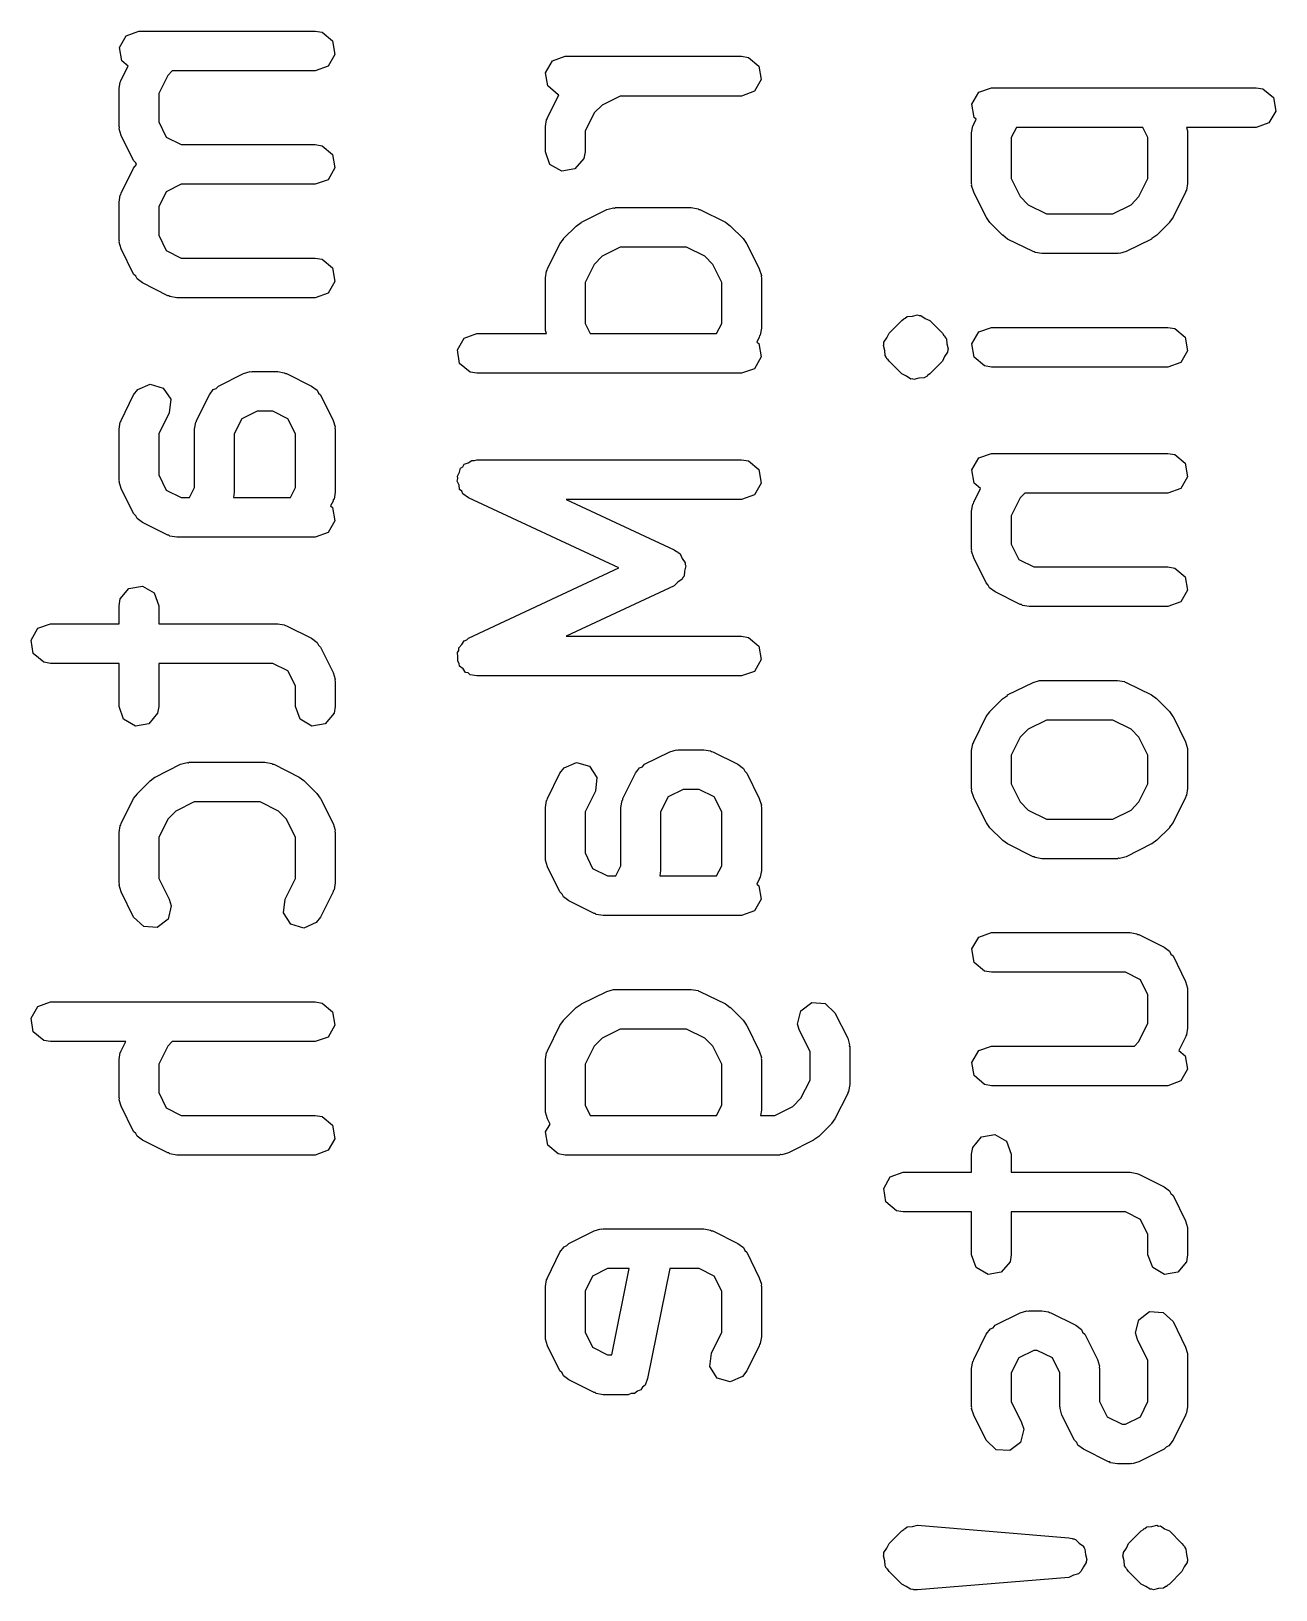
# Model space of a CAD drawing. Extents: x 105.3 to 133.3, y -109.9 to -92.3.
# Drawn here: x 105.27 to 109.97, y -107.74 to -101.85 of the extents above; entities that cross this region are included whole.
import ezdxf

# ---------------------------------------------------------------- set-up
doc = ezdxf.new("R2010")
doc.units = 0
doc.layers.add('BLACK', color=7, linetype='CONTINUOUS')

msp = doc.modelspace()

# ---------------------------------------------------------------- linework, layer by layer
at = {"layer": 'BLACK', "linetype": 'CONTINUOUS'}
for p, q in [((105.602, -101.916), (105.628, -101.871)), ((105.628, -101.871), (105.676, -101.854)), ((105.676, -101.854), (106.342, -101.854)), ((106.342, -101.854), (106.368, -101.858)), ((106.368, -101.858), (106.407, -101.891)), ((106.407, -101.891), (106.416, -101.942)), ((105.611, -101.966), (105.602, -101.916)), ((106.416, -101.942), (106.391, -101.986)), ((107.238, -101.966), (107.286, -101.949)), ((107.286, -101.949), (107.952, -101.949)), ((107.952, -101.949), (107.978, -101.953)), ((107.978, -101.953), (108.017, -101.986)), ((105.609, -102.038), (105.635, -101.986)), ((105.635, -101.986), (105.611, -101.966)), ((105.785, -102.021), (105.751, -102.089)), ((105.802, -102.004), (105.785, -102.021)), ((106.342, -102.004), (105.802, -102.004)), ((106.391, -101.986), (106.342, -102.004)), ((107.212, -102.011), (107.238, -101.966)), ((107.221, -102.061), (107.212, -102.011)), ((108.017, -101.986), (108.026, -102.037)), ((105.601, -102.071), (105.605, -102.046)), ((105.601, -102.214), (105.601, -102.071)), ((105.605, -102.046), (105.608, -102.042)), ((105.608, -102.042), (105.609, -102.038)), ((107.26, -102.094), (107.221, -102.061)), ((108.026, -102.037), (108.001, -102.081)), ((108.848, -102.085), (108.896, -102.068)), ((108.896, -102.068), (109.896, -102.068)), ((109.896, -102.068), (109.921, -102.072)), ((109.921, -102.072), (109.961, -102.105)), ((105.751, -102.089), (105.751, -102.197)), ((107.219, -102.181), (107.262, -102.095)), ((107.262, -102.095), (107.26, -102.094)), ((107.425, -102.133), (107.395, -102.163)), ((107.494, -102.099), (107.425, -102.133)), ((107.952, -102.099), (107.494, -102.099)), ((108.001, -102.081), (107.952, -102.099)), ((108.822, -102.13), (108.848, -102.085)), ((108.831, -102.18), (108.822, -102.13)), ((109.961, -102.105), (109.97, -102.156)), ((105.751, -102.197), (105.779, -102.254)), ((107.211, -102.214), (107.215, -102.189)), ((107.215, -102.189), (107.218, -102.185)), ((107.218, -102.185), (107.219, -102.181)), ((107.395, -102.163), (107.361, -102.232)), ((108.829, -102.205), (108.838, -102.186)), ((108.838, -102.186), (108.831, -102.18)), ((109.97, -102.156), (109.944, -102.2)), ((105.602, -102.218), (105.601, -102.214)), ((105.601, -102.223), (105.602, -102.218)), ((105.609, -102.248), (105.601, -102.223)), ((105.656, -102.343), (105.609, -102.248)), ((105.779, -102.254), (105.836, -102.282)), ((107.211, -102.31), (107.211, -102.214)), ((107.361, -102.232), (107.361, -102.31)), ((108.821, -102.238), (108.825, -102.212)), ((108.821, -102.429), (108.821, -102.238)), ((108.825, -102.212), (108.828, -102.209)), ((108.828, -102.209), (108.829, -102.205)), ((108.99, -102.218), (108.971, -102.256)), ((108.971, -102.256), (108.971, -102.411)), ((109.468, -102.218), (108.99, -102.218)), ((109.487, -102.256), (109.468, -102.218)), ((109.487, -102.411), (109.487, -102.256)), ((109.896, -102.218), (109.633, -102.218)), ((109.633, -102.218), (109.637, -102.23)), ((109.637, -102.23), (109.636, -102.234)), ((109.636, -102.234), (109.637, -102.238)), ((109.637, -102.238), (109.637, -102.429)), ((109.944, -102.2), (109.896, -102.218)), ((105.836, -102.282), (106.342, -102.282)), ((106.342, -102.282), (106.368, -102.287)), ((106.368, -102.287), (106.407, -102.32)), ((107.228, -102.358), (107.211, -102.31)), ((107.361, -102.31), (107.356, -102.335)), ((105.609, -102.466), (105.656, -102.371)), ((105.664, -102.351), (105.656, -102.343)), ((105.656, -102.371), (105.667, -102.357)), ((105.667, -102.357), (105.664, -102.351)), ((106.416, -102.37), (106.391, -102.415)), ((106.407, -102.32), (106.416, -102.37)), ((107.273, -102.383), (107.228, -102.358)), ((107.323, -102.374), (107.273, -102.383)), ((107.356, -102.335), (107.323, -102.374)), ((105.836, -102.432), (105.779, -102.461)), ((106.342, -102.432), (105.836, -102.432)), ((106.391, -102.415), (106.342, -102.432)), ((108.822, -102.433), (108.821, -102.429)), ((108.821, -102.437), (108.822, -102.433)), ((108.971, -102.411), (109.005, -102.479)), ((109.453, -102.479), (109.487, -102.411)), ((109.637, -102.429), (109.633, -102.454)), ((105.601, -102.5), (105.605, -102.474)), ((105.605, -102.474), (105.608, -102.471)), ((105.608, -102.471), (105.609, -102.466)), ((105.779, -102.461), (105.751, -102.518)), ((108.829, -102.462), (108.821, -102.437)), ((108.876, -102.557), (108.829, -102.462)), ((109.005, -102.479), (109.035, -102.51)), ((109.423, -102.51), (109.453, -102.479)), ((109.629, -102.462), (109.582, -102.557)), ((109.63, -102.458), (109.629, -102.462)), ((109.633, -102.454), (109.63, -102.458)), ((105.601, -102.643), (105.601, -102.5)), ((105.751, -102.518), (105.751, -102.625)), ((107.347, -102.576), (107.443, -102.528)), ((107.443, -102.528), (107.468, -102.521)), ((107.468, -102.521), (107.472, -102.522)), ((107.472, -102.522), (107.476, -102.52)), ((107.476, -102.52), (107.762, -102.52)), ((107.762, -102.52), (107.788, -102.525)), ((107.788, -102.525), (107.791, -102.528)), ((107.791, -102.528), (107.795, -102.528)), ((107.795, -102.528), (107.891, -102.576)), ((109.035, -102.51), (109.104, -102.544)), ((109.104, -102.544), (109.354, -102.544)), ((109.354, -102.544), (109.423, -102.51)), ((107.28, -102.637), (107.328, -102.59)), ((107.328, -102.59), (107.346, -102.577)), ((107.346, -102.577), (107.347, -102.576)), ((107.891, -102.576), (107.909, -102.589)), ((107.909, -102.589), (107.91, -102.59)), ((107.91, -102.59), (107.958, -102.637)), ((108.877, -102.558), (108.876, -102.557)), ((108.89, -102.577), (108.877, -102.558)), ((108.938, -102.624), (108.89, -102.577)), ((109.568, -102.577), (109.52, -102.624)), ((109.582, -102.557), (109.568, -102.575)), ((109.568, -102.575), (109.568, -102.577)), ((105.602, -102.647), (105.601, -102.643)), ((105.601, -102.651), (105.602, -102.647)), ((105.609, -102.676), (105.601, -102.651)), ((105.751, -102.625), (105.779, -102.682)), ((107.219, -102.752), (107.266, -102.657)), ((107.266, -102.657), (107.28, -102.639)), ((107.28, -102.639), (107.28, -102.637)), ((107.958, -102.637), (107.971, -102.656)), ((107.971, -102.656), (107.972, -102.657)), ((107.972, -102.657), (108.019, -102.752)), ((108.939, -102.625), (108.938, -102.624)), ((108.957, -102.639), (108.939, -102.625)), ((109.053, -102.686), (108.957, -102.639)), ((109.501, -102.639), (109.405, -102.686)), ((109.502, -102.637), (109.501, -102.639)), ((109.52, -102.624), (109.502, -102.637)), ((105.656, -102.772), (105.609, -102.676)), ((105.779, -102.682), (105.836, -102.711)), ((105.836, -102.711), (106.342, -102.711)), ((106.342, -102.711), (106.368, -102.715)), ((106.368, -102.715), (106.407, -102.748)), ((107.425, -102.704), (107.395, -102.735)), ((107.494, -102.67), (107.425, -102.704)), ((107.744, -102.67), (107.494, -102.67)), ((107.813, -102.704), (107.744, -102.67)), ((107.843, -102.735), (107.813, -102.704)), ((109.057, -102.687), (109.053, -102.686)), ((109.061, -102.69), (109.057, -102.687)), ((109.086, -102.694), (109.061, -102.69)), ((109.372, -102.694), (109.086, -102.694)), ((109.376, -102.693), (109.372, -102.694)), ((109.38, -102.694), (109.376, -102.693)), ((109.405, -102.686), (109.38, -102.694)), ((105.664, -102.779), (105.656, -102.772)), ((105.669, -102.79), (105.664, -102.779)), ((106.407, -102.748), (106.416, -102.799)), ((107.211, -102.786), (107.215, -102.76)), ((107.211, -102.976), (107.211, -102.786)), ((107.215, -102.76), (107.218, -102.757)), ((107.218, -102.757), (107.219, -102.752)), ((107.395, -102.735), (107.361, -102.803)), ((107.877, -102.803), (107.843, -102.735)), ((108.019, -102.752), (108.027, -102.777)), ((108.027, -102.777), (108.026, -102.781)), ((108.026, -102.781), (108.027, -102.786)), ((108.027, -102.786), (108.027, -102.976)), ((105.69, -102.805), (105.669, -102.79)), ((105.785, -102.853), (105.69, -102.805)), ((106.391, -102.843), (106.342, -102.861)), ((106.416, -102.799), (106.391, -102.843)), ((107.361, -102.803), (107.361, -102.958)), ((107.877, -102.958), (107.877, -102.803)), ((105.789, -102.853), (105.785, -102.853)), ((105.793, -102.856), (105.789, -102.853)), ((105.819, -102.861), (105.793, -102.856)), ((106.342, -102.861), (105.819, -102.861)), ((107.361, -102.958), (107.38, -102.996)), ((107.858, -102.996), (107.877, -102.958)), ((108.509, -102.995), (108.557, -102.947)), ((108.557, -102.947), (108.565, -102.941)), ((108.565, -102.941), (108.567, -102.939)), ((108.567, -102.939), (108.57, -102.938)), ((108.57, -102.938), (108.578, -102.932)), ((108.578, -102.932), (108.598, -102.93)), ((108.598, -102.93), (108.617, -102.925)), ((108.617, -102.925), (108.623, -102.928)), ((108.623, -102.928), (108.629, -102.928)), ((108.629, -102.928), (108.645, -102.939)), ((108.645, -102.939), (108.663, -102.947)), ((108.663, -102.947), (108.711, -102.995)), ((106.879, -103.058), (106.904, -103.014)), ((106.904, -103.014), (106.952, -102.996)), ((106.952, -102.996), (107.215, -102.996)), ((107.212, -102.98), (107.211, -102.976)), ((107.211, -102.985), (107.212, -102.98)), ((107.215, -102.996), (107.211, -102.985)), ((107.38, -102.996), (107.858, -102.996)), ((108.019, -103.01), (108.01, -103.028)), ((108.02, -103.005), (108.019, -103.01)), ((108.023, -103.002), (108.02, -103.005)), ((108.027, -102.976), (108.023, -103.002)), ((108.49, -103.028), (108.501, -103.012)), ((108.501, -103.012), (108.509, -102.995)), ((108.711, -102.995), (108.716, -103.003)), ((108.716, -103.003), (108.719, -103.005)), ((108.719, -103.005), (108.72, -103.008)), ((108.72, -103.008), (108.72, -103.008)), ((108.72, -103.008), (108.723, -103.01)), ((108.723, -103.01), (108.723, -103.012)), ((108.723, -103.012), (108.726, -103.016)), ((108.726, -103.016), (108.727, -103.035)), ((108.822, -103.035), (108.848, -102.99)), ((108.848, -102.99), (108.896, -102.973)), ((108.896, -102.973), (109.562, -102.973)), ((109.562, -102.973), (109.588, -102.977)), ((109.588, -102.977), (109.627, -103.01)), ((109.627, -103.01), (109.636, -103.061)), ((106.887, -103.109), (106.879, -103.058)), ((108.01, -103.028), (108.017, -103.034)), ((108.017, -103.034), (108.026, -103.084)), ((108.488, -103.041), (108.489, -103.038)), ((108.493, -103.06), (108.488, -103.041)), ((108.489, -103.035), (108.49, -103.032)), ((108.489, -103.038), (108.489, -103.035)), ((108.49, -103.032), (108.49, -103.028)), ((108.494, -103.079), (108.493, -103.06)), ((108.497, -103.083), (108.494, -103.079)), ((108.73, -103.067), (108.719, -103.083)), ((108.727, -103.035), (108.732, -103.054)), ((108.731, -103.061), (108.73, -103.064)), ((108.73, -103.064), (108.73, -103.067)), ((108.732, -103.054), (108.731, -103.057)), ((108.731, -103.057), (108.731, -103.061)), ((108.831, -103.085), (108.822, -103.035)), ((109.636, -103.061), (109.611, -103.105)), ((106.071, -103.147), (106.096, -103.14)), ((106.096, -103.14), (106.1, -103.141)), ((106.1, -103.141), (106.104, -103.139)), ((106.104, -103.139), (106.2, -103.139)), ((106.2, -103.139), (106.225, -103.144)), ((106.927, -103.142), (106.887, -103.109)), ((108.001, -103.129), (107.952, -103.146)), ((108.026, -103.084), (108.001, -103.129)), ((108.497, -103.085), (108.497, -103.083)), ((108.5, -103.087), (108.497, -103.085)), ((108.501, -103.091), (108.5, -103.087)), ((108.5, -103.087), (108.5, -103.087)), ((108.504, -103.093), (108.501, -103.091)), ((108.509, -103.101), (108.504, -103.093)), ((108.557, -103.148), (108.509, -103.101)), ((108.711, -103.101), (108.663, -103.148)), ((108.719, -103.083), (108.711, -103.101)), ((108.87, -103.118), (108.831, -103.085)), ((108.896, -103.123), (108.87, -103.118)), ((109.562, -103.123), (108.896, -103.123)), ((109.611, -103.105), (109.562, -103.123)), ((105.672, -103.207), (105.719, -103.187)), ((105.719, -103.187), (105.768, -103.202)), ((105.968, -103.203), (105.976, -103.195)), ((105.976, -103.195), (106.071, -103.147)), ((106.225, -103.144), (106.229, -103.147)), ((106.229, -103.147), (106.233, -103.147)), ((106.233, -103.147), (106.328, -103.195)), ((106.328, -103.195), (106.349, -103.21)), ((106.952, -103.146), (106.927, -103.142)), ((107.952, -103.146), (106.952, -103.146)), ((108.575, -103.157), (108.557, -103.148)), ((108.591, -103.168), (108.575, -103.157)), ((108.597, -103.167), (108.591, -103.168)), ((108.603, -103.17), (108.597, -103.167)), ((108.622, -103.165), (108.603, -103.17)), ((108.642, -103.163), (108.622, -103.165)), ((108.65, -103.158), (108.642, -103.163)), ((108.653, -103.157), (108.65, -103.158)), ((108.655, -103.154), (108.653, -103.157)), ((108.663, -103.148), (108.655, -103.154)), ((105.609, -103.324), (105.656, -103.228)), ((105.656, -103.228), (105.672, -103.207)), ((105.768, -103.202), (105.796, -103.244)), ((105.796, -103.244), (105.79, -103.295)), ((105.894, -103.324), (105.942, -103.228)), ((105.942, -103.228), (105.957, -103.207)), ((105.957, -103.207), (105.968, -103.203)), ((106.349, -103.21), (106.354, -103.221)), ((106.354, -103.221), (106.362, -103.228)), ((106.362, -103.228), (106.409, -103.324)), ((105.79, -103.295), (105.751, -103.375)), ((106.122, -103.289), (106.065, -103.318)), ((106.182, -103.289), (106.122, -103.289)), ((106.239, -103.318), (106.182, -103.289)), ((105.601, -103.357), (105.605, -103.331)), ((105.601, -103.548), (105.601, -103.357)), ((105.605, -103.331), (105.608, -103.328)), ((105.608, -103.328), (105.609, -103.324)), ((105.751, -103.375), (105.751, -103.53)), ((105.886, -103.357), (105.891, -103.331)), ((105.886, -103.578), (105.886, -103.357)), ((105.891, -103.331), (105.894, -103.328)), ((105.894, -103.328), (105.894, -103.324)), ((106.065, -103.318), (106.036, -103.375)), ((106.036, -103.375), (106.036, -103.595)), ((106.267, -103.375), (106.239, -103.318)), ((106.267, -103.578), (106.267, -103.375)), ((106.409, -103.324), (106.417, -103.349)), ((106.417, -103.349), (106.416, -103.353)), ((106.416, -103.353), (106.417, -103.357)), ((106.417, -103.357), (106.417, -103.595)), ((106.899, -103.499), (106.904, -103.49)), ((106.904, -103.49), (106.92, -103.485)), ((106.92, -103.485), (106.933, -103.475)), ((106.933, -103.475), (106.943, -103.476)), ((106.943, -103.476), (106.952, -103.473)), ((106.952, -103.473), (107.952, -103.473)), ((107.952, -103.473), (107.978, -103.477)), ((107.978, -103.477), (108.017, -103.51)), ((108.822, -103.511), (108.848, -103.466)), ((108.848, -103.466), (108.896, -103.449)), ((108.896, -103.449), (109.562, -103.449)), ((109.562, -103.449), (109.588, -103.453)), ((109.588, -103.453), (109.627, -103.486)), ((109.627, -103.486), (109.636, -103.537)), ((105.602, -103.552), (105.601, -103.548)), ((105.601, -103.556), (105.602, -103.552)), ((105.751, -103.53), (105.779, -103.587)), ((106.878, -103.554), (106.88, -103.544)), ((106.879, -103.535), (106.887, -103.52)), ((106.88, -103.544), (106.879, -103.535)), ((106.887, -103.52), (106.891, -103.505)), ((106.891, -103.505), (106.899, -103.499)), ((108.017, -103.51), (108.026, -103.561)), ((108.831, -103.561), (108.822, -103.511)), ((109.636, -103.537), (109.611, -103.581)), ((105.609, -103.581), (105.601, -103.556)), ((105.656, -103.676), (105.609, -103.581)), ((105.779, -103.587), (105.836, -103.615)), ((105.867, -103.615), (105.886, -103.578)), ((106.036, -103.595), (106.033, -103.615)), ((106.248, -103.615), (106.267, -103.578)), ((106.417, -103.595), (106.413, -103.621)), ((106.885, -103.569), (106.878, -103.554)), ((106.887, -103.585), (106.885, -103.569)), ((106.895, -103.592), (106.887, -103.585)), ((106.899, -103.601), (106.895, -103.592)), ((106.921, -103.616), (106.899, -103.601)), ((108.001, -103.605), (107.952, -103.623)), ((108.026, -103.561), (108.001, -103.605)), ((108.829, -103.633), (108.855, -103.581)), ((108.855, -103.581), (108.831, -103.561)), ((109.022, -103.599), (109.005, -103.616)), ((109.562, -103.599), (109.022, -103.599)), ((109.611, -103.581), (109.562, -103.599)), ((105.836, -103.615), (105.867, -103.615)), ((106.033, -103.615), (106.248, -103.615)), ((106.409, -103.629), (106.4, -103.647)), ((106.4, -103.647), (106.407, -103.653)), ((106.407, -103.653), (106.416, -103.703)), ((106.41, -103.624), (106.409, -103.629)), ((106.413, -103.621), (106.41, -103.624)), ((107.489, -103.881), (106.921, -103.616)), ((107.952, -103.623), (107.29, -103.623)), ((107.29, -103.623), (107.698, -103.813)), ((108.821, -103.667), (108.825, -103.641)), ((108.821, -103.81), (108.821, -103.667)), ((108.825, -103.641), (108.828, -103.638)), ((108.828, -103.638), (108.829, -103.633)), ((109.005, -103.616), (108.971, -103.684)), ((105.664, -103.684), (105.656, -103.676)), ((105.669, -103.694), (105.664, -103.684)), ((105.69, -103.71), (105.669, -103.694)), ((105.785, -103.758), (105.69, -103.71)), ((106.416, -103.703), (106.391, -103.748)), ((108.971, -103.684), (108.971, -103.792)), ((105.789, -103.758), (105.785, -103.758)), ((105.793, -103.761), (105.789, -103.758)), ((105.819, -103.765), (105.793, -103.761)), ((106.342, -103.765), (105.819, -103.765)), ((106.391, -103.748), (106.342, -103.765)), ((107.698, -103.813), (107.706, -103.819)), ((107.706, -103.819), (107.71, -103.82)), ((107.71, -103.82), (107.712, -103.822)), ((107.712, -103.822), (107.72, -103.828)), ((107.72, -103.828), (107.728, -103.846)), ((107.728, -103.846), (107.739, -103.862)), ((108.822, -103.814), (108.821, -103.81)), ((108.821, -103.818), (108.822, -103.814)), ((108.829, -103.843), (108.821, -103.818)), ((108.876, -103.938), (108.829, -103.843)), ((108.971, -103.792), (108.999, -103.849)), ((106.921, -104.146), (107.489, -103.881)), ((107.736, -103.893), (107.735, -103.913)), ((107.741, -103.874), (107.736, -103.893)), ((107.739, -103.862), (107.739, -103.868)), ((107.739, -103.868), (107.741, -103.874)), ((108.999, -103.849), (109.056, -103.877)), ((109.056, -103.877), (109.562, -103.877)), ((109.562, -103.877), (109.588, -103.882)), ((109.588, -103.882), (109.627, -103.915)), ((105.605, -103.998), (105.638, -103.959)), ((105.638, -103.959), (105.689, -103.95)), ((105.689, -103.95), (105.733, -103.976)), ((107.698, -103.949), (107.29, -104.139)), ((107.712, -103.935), (107.698, -103.949)), ((107.728, -103.924), (107.712, -103.935)), ((107.73, -103.917), (107.728, -103.924)), ((107.735, -103.913), (107.73, -103.917)), ((108.884, -103.946), (108.876, -103.938)), ((108.889, -103.956), (108.884, -103.946)), ((108.91, -103.972), (108.889, -103.956)), ((109.627, -103.915), (109.636, -103.965)), ((105.601, -104.024), (105.605, -103.998)), ((105.733, -103.976), (105.751, -104.024)), ((109.005, -104.019), (108.91, -103.972)), ((109.009, -104.02), (109.005, -104.019)), ((109.013, -104.023), (109.009, -104.02)), ((109.039, -104.027), (109.013, -104.023)), ((109.611, -104.01), (109.562, -104.027)), ((109.636, -103.965), (109.611, -104.01)), ((105.601, -104.092), (105.601, -104.024)), ((105.751, -104.024), (105.751, -104.092)), ((109.562, -104.027), (109.039, -104.027)), ((105.269, -104.154), (105.294, -104.109)), ((105.294, -104.109), (105.342, -104.092)), ((105.342, -104.092), (105.601, -104.092)), ((105.751, -104.092), (106.2, -104.092)), ((106.2, -104.092), (106.225, -104.096)), ((106.225, -104.096), (106.229, -104.099)), ((106.229, -104.099), (106.233, -104.1)), ((106.233, -104.1), (106.328, -104.147)), ((107.29, -104.139), (107.952, -104.139)), ((107.952, -104.139), (107.978, -104.144)), ((105.277, -104.204), (105.269, -104.154)), ((106.328, -104.147), (106.349, -104.163)), ((106.349, -104.163), (106.354, -104.173)), ((106.354, -104.173), (106.362, -104.181)), ((106.362, -104.181), (106.409, -104.276)), ((106.879, -104.201), (106.884, -104.193)), ((106.884, -104.183), (106.896, -104.171)), ((106.884, -104.193), (106.884, -104.183)), ((106.896, -104.171), (106.904, -104.157)), ((106.904, -104.157), (106.914, -104.153)), ((106.914, -104.153), (106.921, -104.146)), ((107.978, -104.144), (108.017, -104.177)), ((108.017, -104.177), (108.026, -104.227)), ((105.317, -104.237), (105.277, -104.204)), ((105.342, -104.242), (105.317, -104.237)), ((105.601, -104.242), (105.342, -104.242)), ((105.601, -104.405), (105.601, -104.242)), ((106.182, -104.242), (105.751, -104.242)), ((105.751, -104.242), (105.751, -104.405)), ((106.239, -104.27), (106.182, -104.242)), ((106.881, -104.217), (106.879, -104.201)), ((106.88, -104.234), (106.881, -104.217)), ((106.886, -104.242), (106.88, -104.234)), ((106.887, -104.252), (106.886, -104.242)), ((106.9, -104.262), (106.887, -104.252)), ((108.026, -104.227), (108.001, -104.272)), ((106.267, -104.327), (106.239, -104.27)), ((106.409, -104.276), (106.417, -104.301)), ((106.417, -104.301), (106.416, -104.305)), ((106.416, -104.305), (106.417, -104.31)), ((106.417, -104.31), (106.417, -104.405)), ((106.909, -104.276), (106.9, -104.262)), ((106.919, -104.278), (106.909, -104.276)), ((106.927, -104.285), (106.919, -104.278)), ((106.952, -104.289), (106.927, -104.285)), ((107.952, -104.289), (106.952, -104.289)), ((108.001, -104.272), (107.952, -104.289)), ((108.957, -104.361), (109.053, -104.314)), ((109.053, -104.314), (109.078, -104.306)), ((109.078, -104.306), (109.082, -104.307)), ((109.082, -104.307), (109.086, -104.306)), ((109.086, -104.306), (109.372, -104.306)), ((109.372, -104.306), (109.398, -104.31)), ((109.398, -104.31), (109.401, -104.313)), ((109.401, -104.313), (109.405, -104.314)), ((109.405, -104.314), (109.501, -104.361)), ((106.267, -104.405), (106.267, -104.327)), ((108.89, -104.423), (108.938, -104.376)), ((108.938, -104.376), (108.956, -104.363)), ((108.956, -104.363), (108.957, -104.361)), ((109.501, -104.361), (109.519, -104.375)), ((109.519, -104.375), (109.52, -104.376)), ((109.52, -104.376), (109.568, -104.423)), ((105.618, -104.453), (105.601, -104.405)), ((105.746, -104.43), (105.713, -104.47)), ((105.751, -104.405), (105.746, -104.43)), ((106.285, -104.453), (106.267, -104.405)), ((106.413, -104.43), (106.38, -104.47)), ((106.417, -104.405), (106.413, -104.43)), ((108.876, -104.443), (108.89, -104.425)), ((108.89, -104.425), (108.89, -104.423)), ((109.568, -104.423), (109.581, -104.442)), ((105.663, -104.479), (105.618, -104.453)), ((105.713, -104.47), (105.663, -104.479)), ((106.329, -104.479), (106.285, -104.453)), ((106.38, -104.47), (106.329, -104.479)), ((108.829, -104.538), (108.876, -104.443)), ((109.035, -104.49), (109.005, -104.521)), ((109.104, -104.456), (109.035, -104.49)), ((109.354, -104.456), (109.104, -104.456)), ((109.423, -104.49), (109.354, -104.456)), ((109.453, -104.521), (109.423, -104.49)), ((109.581, -104.442), (109.582, -104.443)), ((109.582, -104.443), (109.629, -104.538)), ((108.821, -104.571), (108.825, -104.546)), ((108.825, -104.546), (108.828, -104.542)), ((108.828, -104.542), (108.829, -104.538)), ((109.005, -104.521), (108.971, -104.589)), ((109.487, -104.589), (109.453, -104.521)), ((109.629, -104.538), (109.637, -104.563)), ((107.586, -104.623), (107.681, -104.576)), ((107.681, -104.576), (107.706, -104.568)), ((107.706, -104.568), (107.71, -104.569)), ((107.71, -104.569), (107.714, -104.568)), ((107.714, -104.568), (107.81, -104.568)), ((107.81, -104.568), (107.835, -104.572)), ((107.835, -104.572), (107.839, -104.575)), ((107.839, -104.575), (107.843, -104.576)), ((107.843, -104.576), (107.938, -104.623)), ((108.821, -104.714), (108.821, -104.571)), ((108.971, -104.589), (108.971, -104.697)), ((109.487, -104.697), (109.487, -104.589)), ((109.637, -104.563), (109.636, -104.567)), ((109.636, -104.567), (109.637, -104.571)), ((109.637, -104.571), (109.637, -104.714)), ((105.737, -104.671), (105.833, -104.623)), ((105.833, -104.623), (105.858, -104.616)), ((105.858, -104.616), (105.862, -104.617)), ((105.862, -104.617), (105.866, -104.615)), ((105.866, -104.615), (106.152, -104.615)), ((106.152, -104.615), (106.178, -104.62)), ((106.178, -104.62), (106.181, -104.623)), ((106.181, -104.623), (106.185, -104.623)), ((106.185, -104.623), (106.281, -104.671)), ((107.219, -104.752), (107.266, -104.657)), ((107.266, -104.657), (107.282, -104.636)), ((107.282, -104.636), (107.329, -104.616)), ((107.329, -104.616), (107.378, -104.63)), ((107.378, -104.63), (107.406, -104.673)), ((107.504, -104.752), (107.552, -104.657)), ((107.552, -104.657), (107.567, -104.636)), ((107.567, -104.636), (107.578, -104.632)), ((107.578, -104.632), (107.586, -104.623)), ((107.938, -104.623), (107.959, -104.639)), ((107.959, -104.639), (107.964, -104.649)), ((107.964, -104.649), (107.972, -104.657)), ((107.972, -104.657), (108.019, -104.752)), ((105.67, -104.733), (105.718, -104.685)), ((105.718, -104.685), (105.736, -104.672)), ((105.736, -104.672), (105.737, -104.671)), ((106.281, -104.671), (106.299, -104.684)), ((106.299, -104.684), (106.3, -104.685)), ((106.3, -104.685), (106.348, -104.733)), ((107.4, -104.724), (107.361, -104.803)), ((107.406, -104.673), (107.4, -104.724)), ((107.732, -104.718), (107.675, -104.746)), ((107.792, -104.718), (107.732, -104.718)), ((107.849, -104.746), (107.792, -104.718)), ((108.822, -104.718), (108.821, -104.714)), ((108.821, -104.723), (108.822, -104.718)), ((108.829, -104.748), (108.821, -104.723)), ((108.971, -104.697), (109.005, -104.765)), ((109.453, -104.765), (109.487, -104.697)), ((109.637, -104.714), (109.633, -104.74)), ((105.609, -104.847), (105.656, -104.752)), ((105.656, -104.752), (105.67, -104.734)), ((105.67, -104.734), (105.67, -104.733)), ((105.884, -104.765), (105.815, -104.8)), ((106.134, -104.765), (105.884, -104.765)), ((106.203, -104.8), (106.134, -104.765)), ((106.348, -104.733), (106.361, -104.751)), ((106.361, -104.751), (106.362, -104.752)), ((106.362, -104.752), (106.409, -104.847)), ((107.211, -104.786), (107.215, -104.76)), ((107.211, -104.976), (107.211, -104.786)), ((107.215, -104.76), (107.218, -104.757)), ((107.218, -104.757), (107.219, -104.752)), ((107.496, -104.786), (107.501, -104.76)), ((107.496, -105.006), (107.496, -104.786)), ((107.501, -104.76), (107.504, -104.757)), ((107.504, -104.757), (107.504, -104.752)), ((107.675, -104.746), (107.646, -104.803)), ((107.877, -104.803), (107.849, -104.746)), ((108.019, -104.752), (108.027, -104.777)), ((108.027, -104.777), (108.026, -104.781)), ((108.026, -104.781), (108.027, -104.786)), ((108.027, -104.786), (108.027, -105.024)), ((108.876, -104.843), (108.829, -104.748)), ((109.005, -104.765), (109.035, -104.796)), ((109.423, -104.796), (109.453, -104.765)), ((109.629, -104.748), (109.582, -104.843)), ((109.63, -104.743), (109.629, -104.748)), ((109.633, -104.74), (109.63, -104.743)), ((105.608, -104.852), (105.609, -104.847)), ((105.785, -104.83), (105.751, -104.899)), ((105.815, -104.8), (105.785, -104.83)), ((106.233, -104.83), (106.203, -104.8)), ((106.267, -104.899), (106.233, -104.83)), ((106.409, -104.847), (106.417, -104.872)), ((107.361, -104.803), (107.361, -104.958)), ((107.646, -104.803), (107.646, -105.024)), ((107.877, -105.006), (107.877, -104.803)), ((108.877, -104.844), (108.876, -104.843)), ((108.89, -104.863), (108.877, -104.844)), ((109.035, -104.796), (109.104, -104.83)), ((109.104, -104.83), (109.354, -104.83)), ((109.354, -104.83), (109.423, -104.796)), ((109.582, -104.843), (109.568, -104.861)), ((105.601, -104.881), (105.605, -104.855)), ((105.601, -105.071), (105.601, -104.881)), ((105.605, -104.855), (105.608, -104.852)), ((105.751, -104.899), (105.751, -105.054)), ((106.267, -105.054), (106.267, -104.899)), ((106.417, -104.872), (106.416, -104.877)), ((106.416, -104.877), (106.417, -104.881)), ((106.417, -104.881), (106.417, -105.071)), ((108.938, -104.91), (108.89, -104.863)), ((109.568, -104.863), (109.52, -104.91)), ((109.568, -104.861), (109.568, -104.863)), ((107.361, -104.958), (107.389, -105.016)), ((108.939, -104.911), (108.938, -104.91)), ((108.957, -104.924), (108.939, -104.911)), ((109.053, -104.972), (108.957, -104.924)), ((109.501, -104.924), (109.405, -104.972)), ((109.502, -104.923), (109.501, -104.924)), ((109.52, -104.91), (109.502, -104.923)), ((107.212, -104.98), (107.211, -104.976)), ((107.211, -104.985), (107.212, -104.98)), ((107.219, -105.01), (107.211, -104.985)), ((107.266, -105.105), (107.219, -105.01)), ((107.389, -105.016), (107.446, -105.044)), ((107.477, -105.044), (107.496, -105.006)), ((107.646, -105.024), (107.643, -105.044)), ((107.858, -105.044), (107.877, -105.006)), ((108.027, -105.024), (108.023, -105.049)), ((109.057, -104.972), (109.053, -104.972)), ((109.061, -104.975), (109.057, -104.972)), ((109.086, -104.98), (109.061, -104.975)), ((109.372, -104.98), (109.086, -104.98)), ((109.376, -104.978), (109.372, -104.98)), ((109.38, -104.979), (109.376, -104.978)), ((109.405, -104.972), (109.38, -104.979)), ((105.602, -105.076), (105.601, -105.071)), ((105.601, -105.08), (105.602, -105.076)), ((105.609, -105.105), (105.601, -105.08)), ((105.751, -105.054), (105.79, -105.133)), ((106.228, -105.133), (106.267, -105.054)), ((106.417, -105.071), (106.413, -105.097)), ((107.446, -105.044), (107.477, -105.044)), ((107.643, -105.044), (107.858, -105.044)), ((108.019, -105.057), (108.01, -105.076)), ((108.01, -105.076), (108.017, -105.082)), ((108.017, -105.082), (108.026, -105.132)), ((108.02, -105.053), (108.019, -105.057)), ((108.023, -105.049), (108.02, -105.053)), ((105.656, -105.2), (105.609, -105.105)), ((105.79, -105.133), (105.798, -105.158)), ((106.222, -105.184), (106.228, -105.133)), ((106.409, -105.105), (106.362, -105.2)), ((106.41, -105.101), (106.409, -105.105)), ((106.413, -105.097), (106.41, -105.101)), ((107.274, -105.113), (107.266, -105.105)), ((107.279, -105.123), (107.274, -105.113)), ((107.3, -105.139), (107.279, -105.123)), ((107.395, -105.186), (107.3, -105.139)), ((108.026, -105.132), (108.001, -105.176)), ((105.694, -105.235), (105.656, -105.2)), ((105.798, -105.158), (105.786, -105.208)), ((106.25, -105.227), (106.222, -105.184)), ((106.362, -105.2), (106.346, -105.221)), ((107.399, -105.187), (107.395, -105.186)), ((107.403, -105.19), (107.399, -105.187)), ((107.429, -105.194), (107.403, -105.19)), ((107.952, -105.194), (107.429, -105.194)), ((108.001, -105.176), (107.952, -105.194)), ((105.745, -105.239), (105.694, -105.235)), ((105.786, -105.208), (105.745, -105.239)), ((106.299, -105.242), (106.25, -105.227)), ((106.346, -105.221), (106.299, -105.242)), ((108.848, -105.276), (108.896, -105.258)), ((108.896, -105.258), (109.42, -105.258)), ((109.42, -105.258), (109.445, -105.263)), ((108.822, -105.32), (108.848, -105.276)), ((109.445, -105.263), (109.449, -105.266)), ((109.449, -105.266), (109.453, -105.266)), ((109.453, -105.266), (109.548, -105.314)), ((109.548, -105.314), (109.569, -105.329)), ((108.831, -105.371), (108.822, -105.32)), ((108.87, -105.404), (108.831, -105.371)), ((109.569, -105.329), (109.574, -105.34)), ((109.574, -105.34), (109.582, -105.347)), ((109.582, -105.347), (109.629, -105.443)), ((108.896, -105.408), (108.87, -105.404)), ((109.402, -105.408), (108.896, -105.408)), ((109.459, -105.437), (109.402, -105.408)), ((107.347, -105.528), (107.443, -105.481)), ((107.443, -105.481), (107.468, -105.473)), ((107.468, -105.473), (107.472, -105.474)), ((107.472, -105.474), (107.476, -105.473)), ((107.476, -105.473), (107.762, -105.473)), ((107.762, -105.473), (107.788, -105.477)), ((107.788, -105.477), (107.791, -105.48)), ((107.791, -105.48), (107.795, -105.481)), ((107.795, -105.481), (107.891, -105.528)), ((109.487, -105.494), (109.459, -105.437)), ((109.487, -105.601), (109.487, -105.494)), ((109.629, -105.443), (109.637, -105.468)), ((109.637, -105.468), (109.636, -105.472)), ((109.636, -105.472), (109.637, -105.476)), ((109.637, -105.476), (109.637, -105.619)), ((105.269, -105.582), (105.294, -105.538)), ((105.294, -105.538), (105.342, -105.52)), ((105.342, -105.52), (106.342, -105.52)), ((106.342, -105.52), (106.368, -105.525)), ((106.368, -105.525), (106.407, -105.558)), ((107.28, -105.59), (107.328, -105.542)), ((107.328, -105.542), (107.346, -105.529)), ((107.346, -105.529), (107.347, -105.528)), ((107.891, -105.528), (107.909, -105.542)), ((107.909, -105.542), (107.91, -105.542)), ((107.91, -105.542), (107.958, -105.59)), ((108.176, -105.554), (108.217, -105.523)), ((108.217, -105.523), (108.268, -105.526)), ((108.268, -105.526), (108.305, -105.562)), ((105.277, -105.633), (105.269, -105.582)), ((106.416, -105.608), (106.391, -105.653)), ((106.407, -105.558), (106.416, -105.608)), ((107.219, -105.705), (107.266, -105.609)), ((107.266, -105.609), (107.28, -105.591)), ((107.28, -105.591), (107.28, -105.59)), ((107.958, -105.59), (107.971, -105.608)), ((107.971, -105.608), (107.972, -105.609)), ((107.972, -105.609), (108.019, -105.705)), ((108.164, -105.604), (108.176, -105.554)), ((108.171, -105.629), (108.164, -105.604)), ((108.305, -105.562), (108.353, -105.657)), ((109.453, -105.67), (109.487, -105.601)), ((105.317, -105.666), (105.277, -105.633)), ((105.342, -105.67), (105.317, -105.666)), ((105.626, -105.67), (105.342, -105.67)), ((105.609, -105.705), (105.626, -105.67)), ((105.802, -105.67), (105.785, -105.687)), ((106.342, -105.67), (105.802, -105.67)), ((106.391, -105.653), (106.342, -105.67)), ((107.425, -105.657), (107.395, -105.687)), ((107.494, -105.623), (107.425, -105.657)), ((107.744, -105.623), (107.494, -105.623)), ((107.813, -105.657), (107.744, -105.623)), ((107.843, -105.687), (107.813, -105.657)), ((108.211, -105.708), (108.171, -105.629)), ((108.353, -105.657), (108.36, -105.682)), ((109.436, -105.687), (109.453, -105.67)), ((109.629, -105.653), (109.604, -105.704)), ((109.63, -105.648), (109.629, -105.653)), ((109.633, -105.645), (109.63, -105.648)), ((109.637, -105.619), (109.633, -105.645)), ((105.601, -105.738), (105.605, -105.712)), ((105.605, -105.712), (105.608, -105.709)), ((105.608, -105.709), (105.609, -105.705)), ((105.785, -105.687), (105.751, -105.756)), ((107.211, -105.738), (107.215, -105.712)), ((107.215, -105.712), (107.218, -105.709)), ((107.218, -105.709), (107.219, -105.705)), ((107.395, -105.687), (107.361, -105.756)), ((107.877, -105.756), (107.843, -105.687)), ((108.019, -105.705), (108.027, -105.73)), ((108.027, -105.73), (108.026, -105.734)), ((108.211, -105.816), (108.211, -105.708)), ((108.36, -105.682), (108.359, -105.686)), ((108.359, -105.686), (108.361, -105.69)), ((108.361, -105.69), (108.361, -105.833)), ((108.822, -105.749), (108.848, -105.704)), ((108.848, -105.704), (108.896, -105.687)), ((108.896, -105.687), (109.436, -105.687)), ((109.604, -105.704), (109.627, -105.724)), ((109.627, -105.724), (109.636, -105.775)), ((105.601, -105.881), (105.601, -105.738)), ((105.751, -105.756), (105.751, -105.863)), ((107.211, -105.929), (107.211, -105.738)), ((107.361, -105.756), (107.361, -105.911)), ((107.877, -105.911), (107.877, -105.756)), ((108.026, -105.734), (108.027, -105.738)), ((108.027, -105.738), (108.027, -105.929)), ((108.831, -105.799), (108.822, -105.749)), ((109.636, -105.775), (109.611, -105.819)), ((108.176, -105.884), (108.211, -105.816)), ((108.361, -105.833), (108.356, -105.859)), ((108.87, -105.832), (108.831, -105.799)), ((108.896, -105.837), (108.87, -105.832)), ((109.562, -105.837), (108.896, -105.837)), ((109.611, -105.819), (109.562, -105.837)), ((105.602, -105.885), (105.601, -105.881)), ((105.601, -105.89), (105.602, -105.885)), ((105.609, -105.914), (105.601, -105.89)), ((105.751, -105.863), (105.779, -105.92)), ((108.146, -105.915), (108.176, -105.884)), ((108.353, -105.867), (108.305, -105.962)), ((108.356, -105.859), (108.353, -105.862)), ((108.353, -105.862), (108.353, -105.867)), ((105.656, -106.01), (105.609, -105.914)), ((105.779, -105.92), (105.836, -105.949)), ((105.836, -105.949), (106.342, -105.949)), ((106.342, -105.949), (106.368, -105.953)), ((106.368, -105.953), (106.407, -105.986)), ((107.212, -105.933), (107.211, -105.929)), ((107.211, -105.937), (107.212, -105.933)), ((107.219, -105.962), (107.211, -105.937)), ((107.229, -105.982), (107.219, -105.962)), ((107.361, -105.911), (107.38, -105.949)), ((107.38, -105.949), (107.858, -105.949)), ((107.858, -105.949), (107.877, -105.911)), ((108.027, -105.929), (108.024, -105.949)), ((108.024, -105.949), (108.078, -105.949)), ((108.078, -105.949), (108.146, -105.915)), ((108.305, -105.962), (108.292, -105.98)), ((105.664, -106.017), (105.656, -106.01)), ((105.669, -106.028), (105.664, -106.017)), ((106.407, -105.986), (106.416, -106.037)), ((107.212, -106.011), (107.229, -105.982)), ((107.221, -106.061), (107.212, -106.011)), ((108.291, -105.982), (108.244, -106.029)), ((108.292, -105.98), (108.291, -105.982)), ((108.858, -106.03), (108.909, -106.021)), ((108.909, -106.021), (108.953, -106.047)), ((105.69, -106.043), (105.669, -106.028)), ((105.785, -106.091), (105.69, -106.043)), ((106.391, -106.081), (106.342, -106.099)), ((106.416, -106.037), (106.391, -106.081)), ((107.26, -106.094), (107.221, -106.061)), ((108.224, -106.043), (108.129, -106.091)), ((108.225, -106.042), (108.224, -106.043)), ((108.244, -106.029), (108.225, -106.042)), ((108.821, -106.095), (108.825, -106.07)), ((108.825, -106.07), (108.858, -106.03)), ((108.953, -106.047), (108.971, -106.095)), ((105.789, -106.091), (105.785, -106.091)), ((105.793, -106.094), (105.789, -106.091)), ((105.819, -106.099), (105.793, -106.094)), ((106.342, -106.099), (105.819, -106.099)), ((107.286, -106.099), (107.26, -106.094)), ((108.095, -106.099), (107.286, -106.099)), ((108.099, -106.097), (108.095, -106.099)), ((108.104, -106.098), (108.099, -106.097)), ((108.129, -106.091), (108.104, -106.098)), ((108.821, -106.163), (108.821, -106.095)), ((108.971, -106.095), (108.971, -106.163)), ((108.489, -106.225), (108.514, -106.181)), ((108.514, -106.181), (108.562, -106.163)), ((108.562, -106.163), (108.821, -106.163)), ((108.971, -106.163), (109.42, -106.163)), ((109.42, -106.163), (109.445, -106.168)), ((109.445, -106.168), (109.449, -106.17)), ((109.449, -106.17), (109.453, -106.171)), ((109.453, -106.171), (109.548, -106.219)), ((108.497, -106.276), (108.489, -106.225)), ((109.548, -106.219), (109.569, -106.234)), ((109.569, -106.234), (109.574, -106.244)), ((109.574, -106.244), (109.582, -106.252)), ((109.582, -106.252), (109.629, -106.347)), ((108.537, -106.309), (108.497, -106.276)), ((108.562, -106.313), (108.537, -106.309)), ((108.821, -106.313), (108.562, -106.313)), ((108.821, -106.476), (108.821, -106.313)), ((109.402, -106.313), (108.971, -106.313)), ((108.971, -106.313), (108.971, -106.476)), ((109.459, -106.342), (109.402, -106.313)), ((107.395, -106.385), (107.42, -106.378)), ((107.42, -106.378), (107.424, -106.379)), ((107.424, -106.379), (107.429, -106.377)), ((107.429, -106.377), (107.81, -106.377)), ((107.81, -106.377), (107.835, -106.382)), ((109.487, -106.399), (109.459, -106.342)), ((109.629, -106.347), (109.637, -106.372)), ((109.637, -106.372), (109.636, -106.377)), ((109.636, -106.377), (109.637, -106.381)), ((107.292, -106.441), (107.3, -106.433)), ((107.3, -106.433), (107.395, -106.385)), ((107.835, -106.382), (107.839, -106.385)), ((107.839, -106.385), (107.843, -106.385)), ((107.843, -106.385), (107.938, -106.433)), ((107.938, -106.433), (107.959, -106.448)), ((109.487, -106.476), (109.487, -106.399)), ((109.637, -106.381), (109.637, -106.476)), ((107.219, -106.562), (107.266, -106.466)), ((107.266, -106.466), (107.282, -106.446)), ((107.282, -106.446), (107.292, -106.441)), ((107.959, -106.448), (107.964, -106.459)), ((107.964, -106.459), (107.972, -106.466)), ((107.972, -106.466), (108.019, -106.562)), ((108.838, -106.524), (108.821, -106.476)), ((108.971, -106.476), (108.966, -106.502)), ((109.505, -106.524), (109.487, -106.476)), ((109.637, -106.476), (109.633, -106.502)), ((107.446, -106.527), (107.389, -106.556)), ((107.528, -106.527), (107.446, -106.527)), ((107.462, -106.854), (107.528, -106.527)), ((107.681, -106.527), (107.597, -106.943)), ((107.792, -106.527), (107.681, -106.527)), ((107.849, -106.556), (107.792, -106.527)), ((108.883, -106.55), (108.838, -106.524)), ((108.933, -106.541), (108.883, -106.55)), ((108.966, -106.502), (108.933, -106.541)), ((109.549, -106.55), (109.505, -106.524)), ((109.6, -106.541), (109.549, -106.55)), ((109.633, -106.502), (109.6, -106.541)), ((107.211, -106.595), (107.215, -106.57)), ((107.211, -106.786), (107.211, -106.595)), ((107.215, -106.57), (107.218, -106.566)), ((107.218, -106.566), (107.219, -106.562)), ((107.389, -106.556), (107.361, -106.613)), ((107.361, -106.613), (107.361, -106.768)), ((107.877, -106.613), (107.849, -106.556)), ((107.877, -106.768), (107.877, -106.613)), ((108.019, -106.562), (108.027, -106.587)), ((108.027, -106.587), (108.026, -106.591)), ((108.026, -106.591), (108.027, -106.595)), ((108.027, -106.595), (108.027, -106.786)), ((108.91, -106.742), (109.005, -106.695)), ((109.005, -106.695), (109.03, -106.687)), ((109.03, -106.687), (109.034, -106.688)), ((109.034, -106.688), (109.039, -106.687)), ((109.039, -106.687), (109.086, -106.687)), ((109.086, -106.687), (109.112, -106.691)), ((109.112, -106.691), (109.115, -106.694)), ((109.115, -106.694), (109.12, -106.695)), ((109.12, -106.695), (109.215, -106.742)), ((109.44, -106.77), (109.452, -106.721)), ((109.452, -106.721), (109.493, -106.69)), ((109.493, -106.69), (109.545, -106.693)), ((109.545, -106.693), (109.582, -106.728)), ((109.582, -106.728), (109.629, -106.824)), ((107.212, -106.79), (107.211, -106.786)), ((107.211, -106.794), (107.212, -106.79)), ((107.361, -106.768), (107.389, -106.825)), ((107.838, -106.847), (107.877, -106.768)), ((108.027, -106.786), (108.023, -106.811)), ((108.829, -106.871), (108.876, -106.776)), ((108.876, -106.776), (108.892, -106.755)), ((108.892, -106.755), (108.902, -106.751)), ((108.902, -106.751), (108.91, -106.742)), ((109.215, -106.742), (109.236, -106.758)), ((109.236, -106.758), (109.24, -106.768)), ((109.24, -106.768), (109.249, -106.776)), ((109.249, -106.776), (109.296, -106.871)), ((109.448, -106.795), (109.44, -106.77)), ((107.219, -106.819), (107.211, -106.794)), ((107.266, -106.914), (107.219, -106.819)), ((107.389, -106.825), (107.446, -106.854)), ((107.832, -106.898), (107.838, -106.847)), ((108.019, -106.819), (107.972, -106.914)), ((108.02, -106.815), (108.019, -106.819)), ((108.023, -106.811), (108.02, -106.815)), ((109.056, -106.837), (108.999, -106.865)), ((109.068, -106.837), (109.056, -106.837)), ((109.126, -106.865), (109.068, -106.837)), ((109.487, -106.875), (109.448, -106.795)), ((109.629, -106.824), (109.637, -106.849)), ((109.637, -106.849), (109.636, -106.853)), ((107.446, -106.854), (107.462, -106.854)), ((107.86, -106.941), (107.832, -106.898)), ((108.821, -106.905), (108.825, -106.879)), ((108.821, -107.048), (108.821, -106.905)), ((108.825, -106.879), (108.828, -106.876)), ((108.828, -106.876), (108.829, -106.871)), ((108.999, -106.865), (108.971, -106.922)), ((109.154, -106.922), (109.126, -106.865)), ((109.296, -106.871), (109.304, -106.896)), ((109.304, -106.896), (109.303, -106.901)), ((109.303, -106.901), (109.304, -106.905)), ((109.304, -106.905), (109.304, -107.03)), ((109.487, -107.03), (109.487, -106.875)), ((109.636, -106.853), (109.637, -106.857)), ((109.637, -106.857), (109.637, -107.048)), ((107.274, -106.922), (107.266, -106.914)), ((107.279, -106.933), (107.274, -106.922)), ((107.3, -106.948), (107.279, -106.933)), ((107.395, -106.996), (107.3, -106.948)), ((107.597, -106.943), (107.588, -106.968)), ((107.909, -106.956), (107.86, -106.941)), ((107.956, -106.935), (107.909, -106.956)), ((107.972, -106.914), (107.956, -106.935)), ((108.971, -106.922), (108.971, -107.03)), ((109.154, -107.048), (109.154, -106.922)), ((107.399, -106.996), (107.395, -106.996)), ((107.403, -106.999), (107.399, -106.996)), ((107.429, -107.004), (107.403, -106.999)), ((107.524, -107.004), (107.429, -107.004)), ((107.535, -106.999), (107.524, -107.004)), ((107.548, -107), (107.535, -106.999)), ((107.559, -106.991), (107.548, -107)), ((107.572, -106.986), (107.559, -106.991)), ((107.578, -106.975), (107.572, -106.986)), ((107.588, -106.968), (107.578, -106.975)), ((108.822, -107.052), (108.821, -107.048)), ((108.821, -107.056), (108.822, -107.052)), ((108.829, -107.081), (108.821, -107.056)), ((108.876, -107.176), (108.829, -107.081)), ((108.971, -107.03), (109.01, -107.109)), ((109.156, -107.052), (109.154, -107.048)), ((109.155, -107.056), (109.156, -107.052)), ((109.162, -107.081), (109.155, -107.056)), ((109.21, -107.176), (109.162, -107.081)), ((109.304, -107.03), (109.333, -107.087)), ((109.459, -107.087), (109.487, -107.03)), ((109.629, -107.081), (109.582, -107.176)), ((109.63, -107.077), (109.629, -107.081)), ((109.633, -107.073), (109.63, -107.077)), ((109.637, -107.048), (109.633, -107.073)), ((109.018, -107.134), (109.006, -107.184)), ((109.01, -107.109), (109.018, -107.134)), ((109.333, -107.087), (109.39, -107.115)), ((109.39, -107.115), (109.402, -107.115)), ((109.402, -107.115), (109.459, -107.087)), ((108.914, -107.212), (108.876, -107.176)), ((109.006, -107.184), (108.965, -107.215)), ((109.218, -107.184), (109.21, -107.176)), ((109.222, -107.194), (109.218, -107.184)), ((109.243, -107.21), (109.222, -107.194)), ((109.556, -107.202), (109.548, -107.21)), ((109.566, -107.197), (109.556, -107.202)), ((109.582, -107.176), (109.566, -107.197)), ((108.965, -107.215), (108.914, -107.212)), ((109.338, -107.258), (109.243, -107.21)), ((109.343, -107.258), (109.338, -107.258)), ((109.346, -107.261), (109.343, -107.258)), ((109.372, -107.265), (109.346, -107.261)), ((109.453, -107.258), (109.428, -107.265)), ((109.548, -107.21), (109.453, -107.258)), ((109.42, -107.265), (109.372, -107.265)), ((109.424, -107.264), (109.42, -107.265)), ((109.428, -107.265), (109.424, -107.264)), ((108.509, -107.566), (108.557, -107.518)), ((108.557, -107.518), (108.565, -107.513)), ((108.565, -107.513), (108.567, -107.51)), ((108.567, -107.51), (108.57, -107.509)), ((108.57, -107.509), (108.578, -107.503)), ((108.578, -107.503), (108.598, -107.502)), ((108.598, -107.502), (108.616, -107.497)), ((108.616, -107.497), (109.188, -107.544)), ((109.188, -107.544), (109.194, -107.546)), ((109.194, -107.546), (109.201, -107.547)), ((109.201, -107.547), (109.203, -107.548)), ((109.203, -107.548), (109.207, -107.549)), ((109.207, -107.549), (109.209, -107.55)), ((109.209, -107.55), (109.213, -107.551)), ((109.213, -107.551), (109.227, -107.565)), ((109.414, -107.566), (109.462, -107.518)), ((109.462, -107.518), (109.47, -107.513)), ((109.47, -107.513), (109.472, -107.51)), ((109.472, -107.51), (109.475, -107.509)), ((109.475, -107.509), (109.483, -107.503)), ((109.483, -107.503), (109.502, -107.502)), ((109.502, -107.502), (109.521, -107.497)), ((109.521, -107.497), (109.527, -107.5)), ((109.527, -107.5), (109.534, -107.499)), ((109.534, -107.499), (109.55, -107.51)), ((109.55, -107.51), (109.568, -107.518)), ((109.568, -107.518), (109.615, -107.566)), ((108.488, -107.613), (108.489, -107.609)), ((108.493, -107.631), (108.488, -107.613)), ((108.489, -107.606), (108.49, -107.603)), ((108.489, -107.609), (108.489, -107.606)), ((108.49, -107.6), (108.501, -107.584)), ((108.49, -107.603), (108.49, -107.6)), ((108.501, -107.584), (108.509, -107.566)), ((109.227, -107.565), (109.243, -107.576)), ((109.243, -107.576), (109.244, -107.579)), ((109.244, -107.579), (109.246, -107.582)), ((109.246, -107.582), (109.247, -107.585)), ((109.247, -107.585), (109.249, -107.587)), ((109.249, -107.587), (109.251, -107.607)), ((109.251, -107.607), (109.256, -107.626)), ((109.392, -107.613), (109.394, -107.609)), ((109.397, -107.631), (109.392, -107.613)), ((109.393, -107.606), (109.395, -107.603)), ((109.394, -107.609), (109.393, -107.606)), ((109.395, -107.6), (109.406, -107.584)), ((109.395, -107.603), (109.395, -107.6)), ((109.406, -107.584), (109.414, -107.566)), ((109.615, -107.566), (109.621, -107.574)), ((109.621, -107.574), (109.624, -107.576)), ((109.624, -107.576), (109.625, -107.579)), ((109.625, -107.579), (109.625, -107.579)), ((109.625, -107.579), (109.627, -107.582)), ((109.627, -107.582), (109.628, -107.584)), ((109.628, -107.584), (109.63, -107.587)), ((109.63, -107.587), (109.632, -107.607)), ((109.632, -107.607), (109.637, -107.626)), ((108.494, -107.651), (108.493, -107.631)), ((108.497, -107.655), (108.494, -107.651)), ((108.497, -107.657), (108.497, -107.655)), ((108.5, -107.659), (108.497, -107.657)), ((108.501, -107.662), (108.5, -107.659)), ((108.5, -107.659), (108.5, -107.659)), ((108.504, -107.664), (108.501, -107.662)), ((108.509, -107.672), (108.504, -107.664)), ((108.557, -107.72), (108.509, -107.672)), ((109.234, -107.672), (109.231, -107.674)), ((109.243, -107.654), (109.234, -107.672)), ((109.254, -107.638), (109.243, -107.654)), ((109.255, -107.632), (109.254, -107.635)), ((109.254, -107.635), (109.254, -107.638)), ((109.256, -107.626), (109.255, -107.629)), ((109.255, -107.629), (109.255, -107.632)), ((109.399, -107.651), (109.397, -107.631)), ((109.402, -107.655), (109.399, -107.651)), ((109.402, -107.657), (109.402, -107.655)), ((109.405, -107.659), (109.402, -107.657)), ((109.406, -107.662), (109.405, -107.659)), ((109.405, -107.659), (109.405, -107.659)), ((109.408, -107.664), (109.406, -107.662)), ((109.414, -107.672), (109.408, -107.664)), ((109.462, -107.72), (109.414, -107.672)), ((109.615, -107.672), (109.568, -107.72)), ((109.624, -107.654), (109.615, -107.672)), ((109.635, -107.638), (109.624, -107.654)), ((109.636, -107.632), (109.635, -107.635)), ((109.635, -107.635), (109.635, -107.638)), ((109.637, -107.626), (109.636, -107.629)), ((109.636, -107.629), (109.636, -107.632)), ((108.574, -107.728), (108.557, -107.72)), ((108.59, -107.739), (108.574, -107.728)), ((109.188, -107.694), (108.616, -107.741)), ((109.206, -107.686), (109.188, -107.694)), ((109.225, -107.68), (109.206, -107.686)), ((109.227, -107.678), (109.225, -107.68)), ((109.23, -107.676), (109.227, -107.678)), ((109.231, -107.674), (109.23, -107.676)), ((109.479, -107.728), (109.462, -107.72)), ((109.495, -107.739), (109.479, -107.728)), ((109.555, -107.729), (109.546, -107.735)), ((109.558, -107.728), (109.555, -107.729)), ((109.56, -107.725), (109.558, -107.728)), ((109.568, -107.72), (109.56, -107.725)), ((108.6, -107.74), (108.59, -107.739)), ((108.603, -107.741), (108.6, -107.74)), ((108.607, -107.741), (108.603, -107.741)), ((108.616, -107.741), (108.607, -107.741)), ((109.502, -107.739), (109.495, -107.739)), ((109.508, -107.741), (109.502, -107.739)), ((109.527, -107.736), (109.508, -107.741)), ((109.546, -107.735), (109.527, -107.736))]:
    msp.add_line(p, q, dxfattribs=at)

doc.saveas('drawing.dxf')
